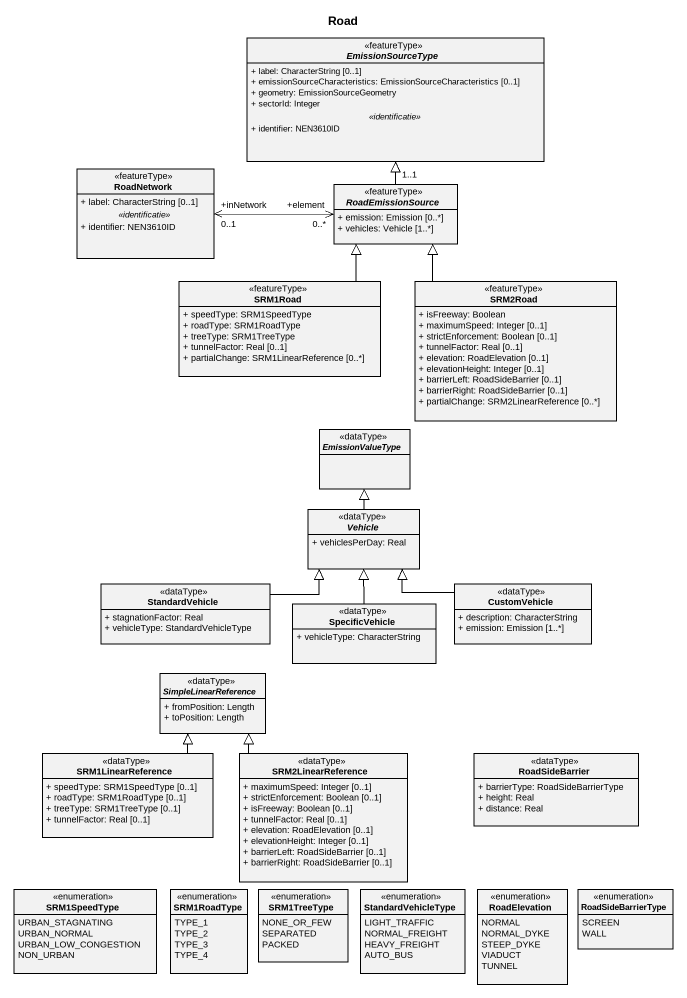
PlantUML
@startuml
title Road
hide circle
hide empty members
skinparam classAttributeIconSize 0
abstract class EmissionSourceType <<featureType>> {
  + label: CharacterString [0..1]
  + emissionSourceCharacteristics: EmissionSourceCharacteristics [0..1]
  + geometry: EmissionSourceGeometry
  + sectorId: Integer
  .. <<identificatie>> ..
  + identifier: NEN3610ID
}
class RoadNetwork <<featureType>> {
  + label: CharacterString [0..1]
  .. <<identificatie>> ..
  + identifier: NEN3610ID
}
abstract class RoadEmissionSource <<featureType>> {
  + emission: Emission [0..*]
  + vehicles: Vehicle [1..*]
}
class SRM1Road <<featureType>> {
  + speedType: SRM1SpeedType
  + roadType: SRM1RoadType
  + treeType: SRM1TreeType
  + tunnelFactor: Real [0..1]
  + partialChange: SRM1LinearReference [0..*]
}
class SRM2Road <<featureType>> {
  + isFreeway: Boolean
  + maximumSpeed: Integer [0..1]
  + strictEnforcement: Boolean [0..1]
  + tunnelFactor: Real [0..1]
  + elevation: RoadElevation [0..1]
  + elevationHeight: Integer [0..1]
  + barrierLeft: RoadSideBarrier [0..1]
  + barrierRight: RoadSideBarrier [0..1]
  + partialChange: SRM2LinearReference [0..*]
}
abstract class EmissionValueType <<dataType>>
abstract class Vehicle <<dataType>> {
  + vehiclesPerDay: Real
}
class StandardVehicle <<dataType>> {
  + stagnationFactor: Real
  + vehicleType: StandardVehicleType
}
class SpecificVehicle <<dataType>> {
  + vehicleType: CharacterString
}
class CustomVehicle <<dataType>> {
  + description: CharacterString
  + emission: Emission [1..*]
}
abstract class SimpleLinearReference <<dataType>> {
  + fromPosition: Length
  + toPosition: Length
}
class SRM1LinearReference <<dataType>> {
  + speedType: SRM1SpeedType [0..1]
  + roadType: SRM1RoadType [0..1]
  + treeType: SRM1TreeType [0..1]
  + tunnelFactor: Real [0..1]
}
class SRM2LinearReference <<dataType>> {
  + maximumSpeed: Integer [0..1]
  + strictEnforcement: Boolean [0..1]
  + isFreeway: Boolean [0..1]
  + tunnelFactor: Real [0..1]
  + elevation: RoadElevation [0..1]
  + elevationHeight: Integer [0..1]
  + barrierLeft: RoadSideBarrier [0..1]
  + barrierRight: RoadSideBarrier [0..1]
}
class RoadSideBarrier <<dataType>> {
  + barrierType: RoadSideBarrierType
  + height: Real
  + distance: Real
}
enum SRM1SpeedType {
  URBAN_STAGNATING
  URBAN_NORMAL
  URBAN_LOW_CONGESTION
  NON_URBAN
}
enum SRM1RoadType {
  TYPE_1
  TYPE_2
  TYPE_3
  TYPE_4
}
enum SRM1TreeType {
  NONE_OR_FEW
  SEPARATED
  PACKED
}
enum StandardVehicleType {
  LIGHT_TRAFFIC
  NORMAL_FREIGHT
  HEAVY_FREIGHT
  AUTO_BUS
}
enum RoadElevation {
  NORMAL
  NORMAL_DYKE
  STEEP_DYKE
  VIADUCT
  TUNNEL
}
enum RoadSideBarrierType {
  SCREEN
  WALL
}
RoadNetwork "+inNetwork\n0..1" <-right-> "+element\n0..*" RoadEmissionSource
RoadEmissionSource -up-|> "1..1" EmissionSourceType
SRM1Road -up-|> RoadEmissionSource
SRM2Road -up-|> RoadEmissionSource
Vehicle -up-|> EmissionValueType
StandardVehicle -right-|> Vehicle
SpecificVehicle -up-|> Vehicle
CustomVehicle -left-|> Vehicle
SRM1LinearReference -up-|> SimpleLinearReference
SRM2LinearReference -up-|> SimpleLinearReference
@enduml
